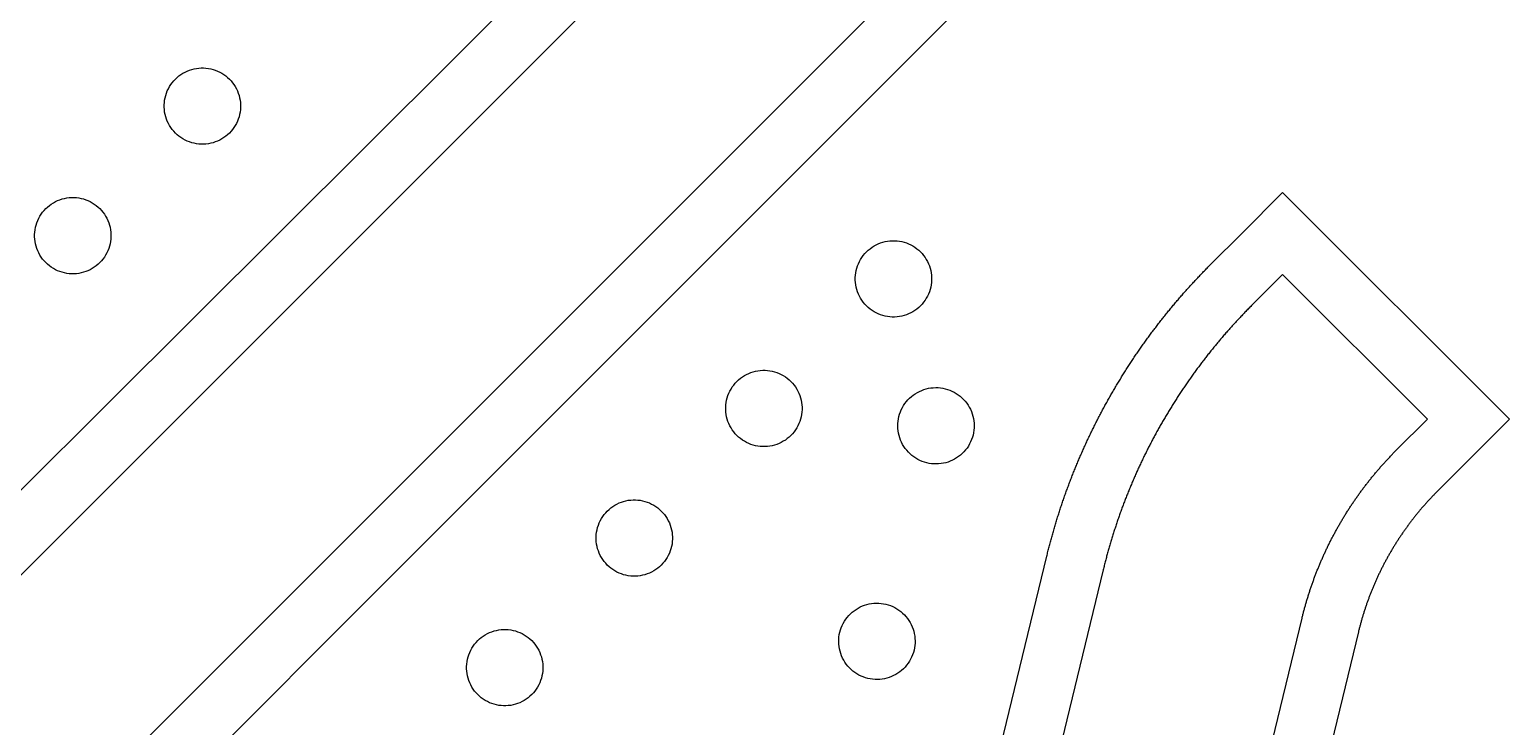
# Model space of a CAD drawing. Extents: x -16500 to 16500, y -16500 to 16500.
# Drawn here: x -5453 to -607, y -5503 to -3222 of the extents above; entities that cross this region are included whole.
import ezdxf

# ---------------------------------------------------------------- set-up
doc = ezdxf.new("R2010")
doc.units = 0
doc.header["$MEASUREMENT"] = 0
doc.layers.add('Top', color=1, linetype='Continuous')
doc.layers.add('Via', color=100, linetype='Continuous')

msp = doc.modelspace()

# ---------------------------------------------------------------- linework, layer by layer
at = {"layer": 'Top'}
for points in [[(-7761.533, -6999.65), (-2923.887, -2181.424), (-2181.424, -2923.887), (-7019.069, -7761.531), (-6660.703, -8626.703), (-7236.531, -10016.875), (-8626.703, -10592.703), (-10016.875, -10016.875), (-10592.703, -8626.703), (-10016.875, -7236.531), (-8626.703, -6660.703)], [(-7473.412, -6999.65), (-6999.65, -7473.412), (-6488.412, -6962.174), (-6488.412, -6962.174), (-2450.125, -2923.887), (-2923.887, -2450.125), (-6962.174, -6488.412), (-6962.174, -6488.412)]]:
    msp.add_lwpolyline(points, close=True, dxfattribs=at)
for points in [[(-2994.589, -8546.568), (-2122.102, -4946.462), (-2121.152, -4942.558), (-2120.194, -4938.656), (-2119.228, -4934.756), (-2118.255, -4930.857), (-2117.274, -4926.961), (-2116.285, -4923.067), (-2115.288, -4919.174), (-2114.284, -4915.284), (-2113.272, -4911.396), (-2112.252, -4907.509), (-2111.224, -4903.625), (-2110.189, -4899.743), (-2109.146, -4895.862), (-2108.096, -4891.984), (-2107.037, -4888.108), (-2105.971, -4884.234), (-2104.898, -4880.362), (-2103.816, -4876.493), (-2102.727, -4872.625), (-2101.631, -4868.76), (-2100.526, -4864.896), (-2099.414, -4861.035), (-2098.294, -4857.177), (-2097.167, -4853.32), (-2096.032, -4849.466), (-2094.889, -4845.614), (-2093.739, -4841.764), (-2092.581, -4837.916), (-2091.416, -4834.071), (-2090.243, -4830.228), (-2089.062, -4826.388), (-2087.873, -4822.55), (-2086.677, -4818.714), (-2085.474, -4814.88), (-2084.262, -4811.049), (-2083.044, -4807.221), (-2081.817, -4803.395), (-2080.583, -4799.571), (-2079.342, -4795.75), (-2078.092, -4791.931), (-2076.836, -4788.114), (-2075.571, -4784.301), (-2074.299, -4780.489), (-2073.02, -4776.68), (-2071.733, -4772.874), (-2070.438, -4769.07), (-2069.136, -4765.269), (-2067.827, -4761.471), (-2066.509, -4757.675), (-2065.185, -4753.882), (-2063.853, -4750.091), (-2062.513, -4746.303), (-2061.166, -4742.518), (-2059.811, -4738.735), (-2058.448, -4734.955), (-2057.079, -4731.178), (-2055.701, -4727.403), (-2054.317, -4723.631), (-2052.924, -4719.862), (-2051.525, -4716.096), (-2050.118, -4712.333), (-2048.703, -4708.572), (-2047.281, -4704.814), (-2045.851, -4701.059), (-2044.414, -4697.307), (-2042.97, -4693.558), (-2041.518, -4689.811), (-2040.059, -4686.067), (-2038.592, -4682.327), (-2037.118, -4678.589), (-2035.636, -4674.854), (-2034.147, -4671.122), (-2032.651, -4667.393), (-2031.147, -4663.668), (-2029.636, -4659.945), (-2028.117, -4656.225), (-2026.591, -4652.508), (-2025.058, -4648.794), (-2023.517, -4645.083), (-2021.969, -4641.375), (-2020.414, -4637.671), (-2018.851, -4633.969), (-2017.281, -4630.27), (-2015.704, -4626.575), (-2014.119, -4622.883), (-2012.527, -4619.194), (-2010.928, -4615.508), (-2009.321, -4611.825), (-2007.707, -4608.146), (-2006.086, -4604.469), (-2004.457, -4600.796), (-2002.821, -4597.126), (-2001.178, -4593.46), (-1999.528, -4589.796), (-1997.87, -4586.136), (-1996.205, -4582.48), (-1994.533, -4578.826), (-1992.854, -4575.176), (-1991.167, -4571.529), (-1989.473, -4567.886), (-1987.772, -4564.246), (-1986.063, -4560.609), (-1984.348, -4556.976), (-1982.625, -4553.346), (-1980.895, -4549.719), (-1979.158, -4546.096), (-1977.414, -4542.477), (-1975.662, -4538.861), (-1973.903, -4535.248), (-1972.138, -4531.639), (-1970.365, -4528.033), (-1968.584, -4524.431), (-1966.797, -4520.833), (-1965.003, -4517.238), (-1963.201, -4513.646), (-1961.392, -4510.059), (-1959.577, -4506.474), (-1957.754, -4502.894), (-1955.924, -4499.317), (-1954.086, -4495.743), (-1952.242, -4492.174), (-1950.391, -4488.608), (-1948.533, -4485.045), (-1946.667, -4481.487), (-1944.795, -4477.932), (-1942.915, -4474.38), (-1941.029, -4470.833), (-1939.135, -4467.289), (-1937.234, -4463.749), (-1935.327, -4460.213), (-1933.412, -4456.68), (-1931.49, -4453.152), (-1929.562, -4449.627), (-1927.626, -4446.106), (-1925.683, -4442.589), (-1923.734, -4439.076), (-1921.777, -4435.566), (-1919.814, -4432.061), (-1917.843, -4428.559), (-1915.866, -4425.062), (-1913.881, -4421.568), (-1911.89, -4418.078), (-1909.892, -4414.592), (-1907.887, -4411.11), (-1905.875, -4407.632), (-1903.856, -4404.159), (-1901.83, -4400.689), (-1899.797, -4397.223), (-1897.758, -4393.761), (-1895.711, -4390.303), (-1893.658, -4386.85), (-1891.598, -4383.4), (-1889.531, -4379.955), (-1887.457, -4376.513), (-1885.376, -4373.076), (-1883.289, -4369.643), (-1881.195, -4366.214), (-1879.094, -4362.789), (-1876.986, -4359.368), (-1874.871, -4355.952), (-1872.75, -4352.54), (-1870.621, -4349.132), (-1868.486, -4345.728), (-1866.345, -4342.328), (-1864.196, -4338.933), (-1862.041, -4335.542), (-1859.879, -4332.155), (-1857.711, -4328.773), (-1855.535, -4325.394), (-1853.353, -4322.021), (-1851.165, -4318.651), (-1848.969, -4315.286), (-1846.767, -4311.925), (-1844.559, -4308.569), (-1842.343, -4305.217), (-1840.121, -4301.869), (-1837.892, -4298.526), (-1835.657, -4295.187), (-1833.415, -4291.853), (-1831.167, -4288.523), (-1828.912, -4285.197), (-1826.65, -4281.877), (-1824.382, -4278.56), (-1822.107, -4275.248), (-1819.825, -4271.941), (-1817.537, -4268.638), (-1815.243, -4265.34), (-1812.942, -4262.046), (-1810.634, -4258.757), (-1808.32, -4255.472), (-1805.999, -4252.192), (-1803.672, -4248.917), (-1801.338, -4245.646), (-1798.998, -4242.38), (-1796.652, -4239.118), (-1794.299, -4235.861), (-1791.939, -4232.609), (-1789.573, -4229.362), (-1787.201, -4226.119), (-1784.822, -4222.881), (-1782.437, -4219.648), (-1780.045, -4216.419), (-1777.647, -4213.195), (-1775.242, -4209.976), (-1772.831, -4206.762), (-1770.414, -4203.552), (-1767.991, -4200.348), (-1765.561, -4197.148), (-1763.124, -4193.953), (-1760.682, -4190.762), (-1758.233, -4187.577), (-1755.777, -4184.397), (-1753.316, -4181.221), (-1750.848, -4178.05), (-1748.374, -4174.884), (-1745.893, -4171.724), (-1743.407, -4168.568), (-1740.914, -4165.416), (-1738.415, -4162.27), (-1735.909, -4159.129), (-1733.397, -4155.993), (-1730.879, -4152.862), (-1728.355, -4149.736), (-1725.825, -4146.615), (-1723.289, -4143.499), (-1720.746, -4140.387), (-1718.197, -4137.281), (-1715.642, -4134.18), (-1713.081, -4131.085), (-1710.514, -4127.994), (-1707.94, -4124.908), (-1705.361, -4121.828), (-1702.775, -4118.752), (-1700.183, -4115.682), (-1697.586, -4112.617), (-1694.982, -4109.557), (-1692.372, -4106.502), (-1689.756, -4103.452), (-1687.134, -4100.408), (-1684.506, -4097.368), (-1681.872, -4094.334), (-1679.231, -4091.305), (-1676.585, -4088.282), (-1673.933, -4085.264), (-1671.275, -4082.251), (-1668.611, -4079.243), (-1665.941, -4076.24), (-1663.265, -4073.243), (-1660.583, -4070.251), (-1657.895, -4067.265), (-1655.201, -4064.284), (-1652.502, -4061.308), (-1649.796, -4058.337), (-1647.084, -4055.372), (-1644.367, -4052.413), (-1641.644, -4049.458), (-1638.915, -4046.509), (-1636.18, -4043.566), (-1633.439, -4040.628), (-1630.692, -4037.695), (-1627.94, -4034.768), (-1625.182, -4031.847), (-1622.418, -4028.93), (-1619.648, -4026.02), (-1616.872, -4023.114), (-1614.091, -4020.215), (-1611.304, -4017.321), (-1608.511, -4014.432), (-1605.713, -4011.549), (-1602.908, -4008.671), (-1600.099, -4005.799), (-1597.283, -4002.933), (-1594.462, -4000.072), (-1591.635, -3997.217), (-1588.802, -3994.367), (-1585.964, -3991.524), (-1483.872, -3889.432), (-1483.872, -3889.432), (-1349.875, -3755.436), (-607.413, -4497.898), (-741.763, -4632.248), (-741.764, -4632.248), (-843.502, -4733.986), (-845.475, -4735.965), (-847.444, -4737.95), (-849.406, -4739.941), (-851.363, -4741.938), (-853.314, -4743.94), (-855.259, -4745.947), (-857.199, -4747.961), (-859.133, -4749.979), (-861.06, -4752.004), (-862.983, -4754.033), (-864.899, -4756.069), (-866.809, -4758.11), (-868.714, -4760.156), (-870.613, -4762.208), (-872.506, -4764.265), (-874.393, -4766.327), (-876.274, -4768.395), (-878.149, -4770.469), (-880.018, -4772.547), (-881.881, -4774.632), (-883.738, -4776.721), (-885.589, -4778.816), (-887.435, -4780.916), (-889.274, -4783.021), (-891.107, -4785.132), (-892.934, -4787.248), (-894.755, -4789.369), (-896.57, -4791.495), (-898.378, -4793.626), (-900.181, -4795.763), (-901.978, -4797.905), (-903.768, -4800.052), (-905.552, -4802.204), (-907.33, -4804.361), (-909.102, -4806.523), (-910.868, -4808.691), (-912.627, -4810.863), (-914.38, -4813.04), (-916.127, -4815.223), (-917.868, -4817.41), (-919.602, -4819.603), (-921.33, -4821.8), (-923.052, -4824.002), (-924.768, -4826.21), (-926.477, -4828.422), (-928.18, -4830.639), (-929.876, -4832.861), (-931.566, -4835.088), (-933.25, -4837.319), (-934.927, -4839.556), (-936.598, -4841.797), (-938.262, -4844.043), (-939.92, -4846.294), (-941.572, -4848.549), (-943.217, -4850.81), (-944.855, -4853.075), (-946.487, -4855.344), (-948.113, -4857.619), (-949.732, -4859.898), (-951.344, -4862.181), (-952.95, -4864.469), (-954.549, -4866.762), (-956.142, -4869.06), (-957.728, -4871.362), (-959.308, -4873.668), (-960.88, -4875.979), (-962.447, -4878.295), (-964.006, -4880.615), (-965.559, -4882.939), (-967.106, -4885.268), (-968.645, -4887.601), (-970.178, -4889.939), (-971.704, -4892.281), (-973.224, -4894.628), (-974.737, -4896.978), (-976.243, -4899.334), (-977.742, -4901.693), (-979.234, -4904.057), (-980.72, -4906.425), (-982.199, -4908.797), (-983.671, -4911.174), (-985.136, -4913.554), (-986.595, -4915.939), (-988.046, -4918.328), (-989.491, -4920.722), (-990.929, -4923.119), (-992.36, -4925.52), (-993.784, -4927.926), (-995.201, -4930.336), (-996.612, -4932.749), (-998.015, -4935.167), (-999.411, -4937.589), (-1000.801, -4940.015), (-1002.183, -4942.444), (-1003.559, -4944.878), (-1004.928, -4947.315), (-1006.289, -4949.757), (-1007.644, -4952.202), (-1008.991, -4954.652), (-1010.332, -4957.105), (-1011.665, -4959.562), (-1012.992, -4962.023), (-1014.311, -4964.487), (-1015.623, -4966.955), (-1016.929, -4969.428), (-1018.227, -4971.903), (-1019.518, -4974.383), (-1020.802, -4976.866), (-1022.078, -4979.353), (-1023.348, -4981.844), (-1024.61, -4984.338), (-1025.866, -4986.836), (-1027.114, -4989.337), (-1028.355, -4991.842), (-1029.589, -4994.35), (-1030.815, -4996.862), (-1032.035, -4999.378), (-1033.247, -5001.897), (-1034.452, -5004.419), (-1035.65, -5006.945), (-1036.84, -5009.475), (-1038.023, -5012.008), (-1039.199, -5014.544), (-1040.368, -5017.083), (-1041.529, -5019.626), (-1042.683, -5022.172), (-1043.83, -5024.722), (-1044.97, -5027.274), (-1046.102, -5029.83), (-1047.227, -5032.39), (-1048.344, -5034.952), (-1049.454, -5037.518), (-1050.557, -5040.086), (-1051.652, -5042.658), (-1052.74, -5045.233), (-1053.821, -5047.812), (-1054.894, -5050.393), (-1055.96, -5052.977), (-1057.018, -5055.565), (-1058.069, -5058.155), (-1059.113, -5060.749), (-1060.149, -5063.345), (-1061.178, -5065.944), (-1062.199, -5068.547), (-1063.213, -5071.152), (-1064.219, -5073.76), (-1065.218, -5076.371), (-1066.209, -5078.985), (-1067.193, -5081.601), (-1068.169, -5084.221), (-1069.138, -5086.843), (-1070.099, -5089.468), (-1071.053, -5092.096), (-1071.999, -5094.727), (-1072.938, -5097.36), (-1073.869, -5099.996), (-1074.792, -5102.634), (-1075.708, -5105.275), (-1076.616, -5107.919), (-1077.517, -5110.566), (-1078.41, -5113.215), (-1079.296, -5115.866), (-1080.174, -5118.52), (-1081.044, -5121.177), (-1081.907, -5123.836), (-1082.762, -5126.497), (-1083.61, -5129.161), (-1084.45, -5131.828), (-1085.282, -5134.496), (-1086.106, -5137.167), (-1086.923, -5139.841), (-1087.733, -5142.517), (-1088.534, -5145.195), (-1089.328, -5147.875), (-1090.114, -5150.558), (-1090.893, -5153.243), (-1091.663, -5155.93), (-1092.426, -5158.619), (-1093.182, -5161.311), (-1093.929, -5164.005), (-1094.669, -5166.7), (-1095.402, -5169.398), (-1096.126, -5172.098), (-1096.843, -5174.8), (-1097.552, -5177.504), (-1098.253, -5180.211), (-1098.946, -5182.919), (-1099.632, -5185.629), (-1100.31, -5188.341), (-1100.98, -5191.055), (-1101.642, -5193.771), (-1974.13, -8793.877)], [(-2158.784, -8749.126), (-1286.297, -5149.02), (-1285.574, -5146.054), (-1284.843, -5143.09), (-1284.105, -5140.128), (-1283.359, -5137.168), (-1282.605, -5134.21), (-1281.843, -5131.254), (-1281.074, -5128.3), (-1280.297, -5125.348), (-1279.512, -5122.398), (-1278.719, -5119.45), (-1277.919, -5116.504), (-1277.111, -5113.561), (-1276.295, -5110.619), (-1275.472, -5107.68), (-1274.641, -5104.742), (-1273.802, -5101.807), (-1272.955, -5098.874), (-1272.101, -5095.944), (-1271.239, -5093.015), (-1270.369, -5090.089), (-1269.492, -5087.165), (-1268.607, -5084.244), (-1267.715, -5081.325), (-1266.815, -5078.408), (-1265.907, -5075.493), (-1264.991, -5072.581), (-1264.068, -5069.672), (-1263.138, -5066.764), (-1262.199, -5063.86), (-1261.253, -5060.957), (-1260.3, -5058.057), (-1259.339, -5055.16), (-1258.37, -5052.265), (-1257.394, -5049.373), (-1256.41, -5046.483), (-1255.418, -5043.596), (-1254.419, -5040.712), (-1253.413, -5037.83), (-1252.399, -5034.951), (-1251.377, -5032.074), (-1250.348, -5029.2), (-1249.311, -5026.329), (-1248.267, -5023.461), (-1247.215, -5020.595), (-1246.156, -5017.732), (-1245.089, -5014.872), (-1244.015, -5012.015), (-1242.933, -5009.16), (-1241.844, -5006.308), (-1240.747, -5003.46), (-1239.643, -5000.614), (-1238.532, -4997.771), (-1237.413, -4994.931), (-1236.286, -4992.094), (-1235.152, -4989.259), (-1234.011, -4986.428), (-1232.862, -4983.6), (-1231.706, -4980.775), (-1230.543, -4977.953), (-1229.372, -4975.133), (-1228.194, -4972.317), (-1227.008, -4969.505), (-1225.815, -4966.695), (-1224.614, -4963.888), (-1223.407, -4961.085), (-1222.192, -4958.284), (-1220.969, -4955.487), (-1219.739, -4952.693), (-1218.502, -4949.903), (-1217.258, -4947.115), (-1216.006, -4944.331), (-1214.747, -4941.55), (-1213.481, -4938.772), (-1212.208, -4935.998), (-1210.927, -4933.227), (-1209.639, -4930.46), (-1208.344, -4927.696), (-1207.041, -4924.935), (-1205.731, -4922.178), (-1204.414, -4919.424), (-1203.09, -4916.673), (-1201.759, -4913.926), (-1200.42, -4911.183), (-1199.074, -4908.443), (-1197.721, -4905.707), (-1196.361, -4902.974), (-1194.994, -4900.244), (-1193.62, -4897.519), (-1192.238, -4894.797), (-1190.849, -4892.078), (-1189.454, -4889.363), (-1188.051, -4886.652), (-1186.641, -4883.945), (-1185.224, -4881.241), (-1183.799, -4878.541), (-1182.368, -4875.845), (-1180.93, -4873.152), (-1179.485, -4870.464), (-1178.032, -4867.779), (-1176.573, -4865.098), (-1175.106, -4862.42), (-1173.633, -4859.747), (-1172.152, -4857.077), (-1170.665, -4854.412), (-1169.171, -4851.75), (-1167.669, -4849.092), (-1166.161, -4846.438), (-1164.646, -4843.788), (-1163.123, -4841.142), (-1161.594, -4838.5), (-1160.058, -4835.862), (-1158.515, -4833.228), (-1156.965, -4830.599), (-1155.408, -4827.973), (-1153.845, -4825.351), (-1152.274, -4822.733), (-1150.697, -4820.12), (-1149.113, -4817.511), (-1147.522, -4814.905), (-1145.924, -4812.305), (-1144.319, -4809.708), (-1142.708, -4807.115), (-1141.089, -4804.527), (-1139.464, -4801.943), (-1137.833, -4799.363), (-1136.194, -4796.787), (-1134.549, -4794.216), (-1132.897, -4791.649), (-1131.238, -4789.087), (-1129.573, -4786.528), (-1127.9, -4783.974), (-1126.222, -4781.425), (-1124.536, -4778.88), (-1122.844, -4776.339), (-1121.145, -4773.803), (-1119.44, -4771.271), (-1117.728, -4768.744), (-1116.009, -4766.221), (-1114.284, -4763.703), (-1112.552, -4761.189), (-1110.813, -4758.68), (-1109.068, -4756.176), (-1107.316, -4753.675), (-1105.558, -4751.18), (-1103.794, -4748.689), (-1102.022, -4746.203), (-1100.245, -4743.721), (-1098.461, -4741.245), (-1096.67, -4738.772), (-1094.873, -4736.305), (-1093.069, -4733.842), (-1091.259, -4731.384), (-1089.442, -4728.931), (-1087.62, -4726.482), (-1085.79, -4724.039), (-1083.954, -4721.6), (-1082.112, -4719.166), (-1080.264, -4716.736), (-1078.409, -4714.312), (-1076.548, -4711.892), (-1074.68, -4709.478), (-1072.806, -4707.068), (-1070.926, -4704.663), (-1069.04, -4702.263), (-1067.147, -4699.868), (-1065.248, -4697.478), (-1063.343, -4695.093), (-1061.431, -4692.713), (-1059.514, -4690.338), (-1057.59, -4687.968), (-1055.659, -4685.603), (-1053.723, -4683.243), (-1051.781, -4680.889), (-1049.832, -4678.539), (-1047.877, -4676.194), (-1045.916, -4673.855), (-1043.949, -4671.521), (-1041.976, -4669.192), (-1039.997, -4666.868), (-1038.011, -4664.549), (-1036.02, -4662.235), (-1034.022, -4659.927), (-1032.019, -4657.624), (-1030.009, -4655.326), (-1027.993, -4653.034), (-1025.972, -4650.746), (-1023.944, -4648.465), (-1021.911, -4646.188), (-1019.871, -4643.917), (-1017.826, -4641.651), (-1015.774, -4639.39), (-1013.717, -4637.135), (-1011.654, -4634.885), (-1009.585, -4632.641), (-1007.51, -4630.402), (-1005.429, -4628.168), (-1003.342, -4625.94), (-1001.25, -4623.718), (-999.152, -4621.501), (-997.048, -4619.289), (-994.938, -4617.083), (-992.822, -4614.883), (-990.701, -4612.688), (-988.573, -4610.498), (-986.44, -4608.314), (-984.302, -4606.136), (-982.157, -4603.964), (-980.007, -4601.797), (-977.852, -4599.635), (-876.114, -4497.898), (-1349.876, -4024.136), (-1451.613, -4125.874), (-1454.323, -4128.589), (-1457.026, -4131.309), (-1459.724, -4134.036), (-1462.416, -4136.768), (-1465.103, -4139.505), (-1467.784, -4142.248), (-1470.459, -4144.997), (-1473.128, -4147.751), (-1475.791, -4150.511), (-1478.449, -4153.276), (-1481.101, -4156.047), (-1483.747, -4158.824), (-1486.388, -4161.606), (-1489.022, -4164.394), (-1491.651, -4167.187), (-1494.274, -4169.985), (-1496.891, -4172.789), (-1499.502, -4175.599), (-1502.107, -4178.414), (-1504.706, -4181.234), (-1507.3, -4184.06), (-1509.887, -4186.891), (-1512.469, -4189.728), (-1515.045, -4192.57), (-1517.614, -4195.417), (-1520.178, -4198.27), (-1522.736, -4201.128), (-1525.288, -4203.991), (-1527.834, -4206.86), (-1530.373, -4209.734), (-1532.907, -4212.614), (-1535.435, -4215.498), (-1537.957, -4218.388), (-1540.473, -4221.283), (-1542.982, -4224.184), (-1545.486, -4227.09), (-1547.983, -4230.001), (-1550.475, -4232.917), (-1552.96, -4235.838), (-1555.439, -4238.765), (-1557.912, -4241.696), (-1560.379, -4244.633), (-1562.84, -4247.575), (-1565.295, -4250.522), (-1567.743, -4253.475), (-1570.186, -4256.432), (-1572.622, -4259.395), (-1575.052, -4262.362), (-1577.475, -4265.335), (-1579.893, -4268.313), (-1582.304, -4271.295), (-1584.709, -4274.283), (-1587.108, -4277.276), (-1589.501, -4280.274), (-1591.887, -4283.277), (-1594.267, -4286.284), (-1596.64, -4289.297), (-1599.008, -4292.315), (-1601.369, -4295.338), (-1603.724, -4298.365), (-1606.072, -4301.398), (-1608.414, -4304.435), (-1610.75, -4307.477), (-1613.079, -4310.525), (-1615.402, -4313.577), (-1617.719, -4316.634), (-1620.029, -4319.695), (-1622.333, -4322.762), (-1624.63, -4325.833), (-1626.921, -4328.909), (-1629.206, -4331.99), (-1631.484, -4335.076), (-1633.755, -4338.166), (-1636.02, -4341.262), (-1638.279, -4344.362), (-1640.531, -4347.466), (-1642.777, -4350.576), (-1645.016, -4353.69), (-1647.249, -4356.808), (-1649.475, -4359.932), (-1651.695, -4363.06), (-1653.908, -4366.192), (-1656.114, -4369.33), (-1658.314, -4372.471), (-1660.508, -4375.618), (-1662.694, -4378.769), (-1664.875, -4381.925), (-1667.048, -4385.085), (-1669.215, -4388.249), (-1671.376, -4391.419), (-1673.529, -4394.592), (-1675.676, -4397.77), (-1677.817, -4400.953), (-1679.951, -4404.14), (-1682.078, -4407.332), (-1684.198, -4410.528), (-1686.312, -4413.728), (-1688.419, -4416.933), (-1690.52, -4420.143), (-1692.613, -4423.356), (-1694.7, -4426.574), (-1696.781, -4429.797), (-1698.854, -4433.023), (-1700.921, -4436.255), (-1702.981, -4439.49), (-1705.034, -4442.73), (-1707.08, -4445.974), (-1709.12, -4449.222), (-1711.153, -4452.474), (-1713.179, -4455.731), (-1715.198, -4458.992), (-1717.211, -4462.257), (-1719.216, -4465.526), (-1721.215, -4468.8), (-1723.207, -4472.078), (-1725.192, -4475.36), (-1727.17, -4478.646), (-1729.141, -4481.936), (-1731.106, -4485.23), (-1733.063, -4488.528), (-1735.014, -4491.831), (-1736.958, -4495.137), (-1738.895, -4498.448), (-1740.825, -4501.763), (-1742.747, -4505.081), (-1744.664, -4508.404), (-1746.573, -4511.73), (-1748.475, -4515.061), (-1750.37, -4518.396), (-1752.258, -4521.734), (-1754.139, -4525.077), (-1756.013, -4528.423), (-1757.881, -4531.774), (-1759.741, -4535.128), (-1761.594, -4538.486), (-1763.44, -4541.848), (-1765.279, -4545.214), (-1767.111, -4548.583), (-1768.936, -4551.957), (-1770.754, -4555.334), (-1772.565, -4558.715), (-1774.369, -4562.1), (-1776.166, -4565.489), (-1777.956, -4568.881), (-1779.738, -4572.277), (-1781.514, -4575.677), (-1783.282, -4579.08), (-1785.043, -4582.488), (-1786.798, -4585.899), (-1788.545, -4589.313), (-1790.284, -4592.731), (-1792.017, -4596.153), (-1793.743, -4599.579), (-1795.461, -4603.008), (-1797.172, -4606.44), (-1798.876, -4609.876), (-1800.573, -4613.316), (-1802.263, -4616.759), (-1803.945, -4620.206), (-1805.621, -4623.656), (-1807.289, -4627.11), (-1808.95, -4630.568), (-1810.603, -4634.028), (-1812.25, -4637.493), (-1813.889, -4640.96), (-1815.52, -4644.431), (-1817.145, -4647.906), (-1818.762, -4651.384), (-1820.372, -4654.865), (-1821.975, -4658.349), (-1823.571, -4661.837), (-1825.159, -4665.328), (-1826.74, -4668.823), (-1828.313, -4672.321), (-1829.88, -4675.822), (-1831.439, -4679.326), (-1832.99, -4682.834), (-1834.535, -4686.345), (-1836.072, -4689.859), (-1837.601, -4693.376), (-1839.123, -4696.897), (-1840.638, -4700.421), (-1842.146, -4703.947), (-1843.646, -4707.477), (-1845.139, -4711.01), (-1846.624, -4714.547), (-1848.102, -4718.086), (-1849.573, -4721.628), (-1851.036, -4725.174), (-1852.492, -4728.722), (-1853.94, -4732.274), (-1855.381, -4735.828), (-1856.814, -4739.386), (-1858.24, -4742.947), (-1859.659, -4746.51), (-1861.07, -4750.077), (-1862.474, -4753.646), (-1863.87, -4757.218), (-1865.259, -4760.794), (-1866.64, -4764.372), (-1868.014, -4767.953), (-1869.38, -4771.537), (-1870.739, -4775.124), (-1872.09, -4778.713), (-1873.434, -4782.306), (-1874.77, -4785.901), (-1876.099, -4789.499), (-1877.42, -4793.099), (-1878.734, -4796.703), (-1880.04, -4800.309), (-1881.339, -4803.918), (-1882.63, -4807.53), (-1883.913, -4811.144), (-1885.189, -4814.761), (-1886.458, -4818.381), (-1887.719, -4822.003), (-1888.972, -4825.628), (-1890.218, -4829.256), (-1891.456, -4832.886), (-1892.686, -4836.519), (-1893.909, -4840.154), (-1895.125, -4843.792), (-1896.332, -4847.433), (-1897.532, -4851.075), (-1898.725, -4854.721), (-1899.91, -4858.369), (-1901.087, -4862.019), (-1902.257, -4865.672), (-1903.419, -4869.327), (-1904.573, -4872.985), (-1905.72, -4876.645), (-1906.859, -4880.307), (-1907.99, -4883.972), (-1909.114, -4887.64), (-1910.23, -4891.309), (-1911.338, -4894.981), (-1912.439, -4898.655), (-1913.532, -4902.332), (-1914.617, -4906.01), (-1915.695, -4909.691), (-1916.765, -4913.375), (-1917.827, -4917.06), (-1918.881, -4920.748), (-1919.928, -4924.438), (-1920.967, -4928.13), (-1921.999, -4931.824), (-1923.022, -4935.52), (-1924.038, -4939.219), (-1925.047, -4942.92), (-1926.047, -4946.622), (-1927.04, -4950.327), (-1928.025, -4954.034), (-1929.002, -4957.743), (-1929.971, -4961.454), (-1930.933, -4965.167), (-1931.887, -4968.882), (-1932.833, -4972.599), (-1933.772, -4976.318), (-1934.702, -4980.039), (-1935.625, -4983.762), (-1936.54, -4987.486), (-1937.447, -4991.213), (-2809.935, -8591.319)]]:
    msp.add_lwpolyline(points, dxfattribs=at)
at = {"layer": 'Via'}
for points in [[(-4890.742, -3597.541), (-4898.579, -3597.047), (-4906.37, -3596.063), (-4914.084, -3594.592), (-4921.69, -3592.639), (-4929.158, -3590.212), (-4936.459, -3587.322), (-4943.565, -3583.978), (-4950.446, -3580.195), (-4957.076, -3575.987), (-4963.429, -3571.372), (-4969.48, -3566.366), (-4975.204, -3560.991), (-4980.58, -3555.266), (-4985.585, -3549.216), (-4990.201, -3542.863), (-4994.409, -3536.232), (-4998.192, -3529.351), (-5001.535, -3522.246), (-5004.426, -3514.944), (-5006.852, -3507.476), (-5008.805, -3499.87), (-5010.277, -3492.157), (-5011.261, -3484.366), (-5011.754, -3476.529), (-5011.754, -3468.676), (-5011.261, -3460.839), (-5010.277, -3453.048), (-5008.805, -3445.334), (-5006.852, -3437.728), (-5004.426, -3430.26), (-5001.535, -3422.959), (-4998.192, -3415.853), (-4994.409, -3408.972), (-4990.201, -3402.342), (-4985.585, -3395.989), (-4980.58, -3389.938), (-4975.204, -3384.214), (-4969.48, -3378.838), (-4963.429, -3373.833), (-4957.076, -3369.217), (-4950.446, -3365.009), (-4943.565, -3361.226), (-4936.459, -3357.883), (-4929.158, -3354.992), (-4921.69, -3352.566), (-4914.084, -3350.613), (-4906.37, -3349.141), (-4898.579, -3348.157), (-4890.742, -3347.664), (-4882.889, -3347.664), (-4875.052, -3348.157), (-4867.261, -3349.141), (-4859.548, -3350.613), (-4851.942, -3352.566), (-4844.474, -3354.992), (-4837.172, -3357.883), (-4830.067, -3361.226), (-4823.186, -3365.009), (-4816.555, -3369.217), (-4810.202, -3373.833), (-4804.152, -3378.838), (-4798.427, -3384.214), (-4793.052, -3389.938), (-4788.046, -3395.989), (-4783.431, -3402.342), (-4779.223, -3408.972), (-4775.44, -3415.853), (-4772.096, -3422.959), (-4769.206, -3430.26), (-4766.779, -3437.728), (-4764.826, -3445.334), (-4763.355, -3453.048), (-4762.371, -3460.839), (-4761.877, -3468.676), (-4761.877, -3476.529), (-4762.371, -3484.366), (-4763.355, -3492.157), (-4764.826, -3499.87), (-4766.779, -3507.476), (-4769.206, -3514.944), (-4772.096, -3522.246), (-4775.44, -3529.351), (-4779.223, -3536.232), (-4783.431, -3542.863), (-4788.046, -3549.216), (-4793.052, -3555.266), (-4798.427, -3560.991), (-4804.152, -3566.366), (-4810.202, -3571.372), (-4816.555, -3575.987), (-4823.186, -3580.195), (-4830.067, -3583.978), (-4837.172, -3587.322), (-4844.474, -3590.212), (-4851.942, -3592.639), (-4859.548, -3594.592), (-4867.261, -3596.063), (-4875.052, -3597.047), (-4882.889, -3597.541)], [(-5315.006, -4021.805), (-5322.843, -4021.311), (-5330.634, -4020.327), (-5338.348, -4018.856), (-5345.954, -4016.903), (-5353.422, -4014.476), (-5360.723, -4011.586), (-5367.829, -4008.242), (-5374.71, -4004.459), (-5381.34, -4000.251), (-5387.693, -3995.636), (-5393.744, -3990.63), (-5399.468, -3985.255), (-5404.844, -3979.53), (-5409.849, -3973.48), (-5414.465, -3967.127), (-5418.673, -3960.496), (-5422.456, -3953.615), (-5425.799, -3946.51), (-5428.69, -3939.208), (-5431.116, -3931.74), (-5433.069, -3924.134), (-5434.541, -3916.421), (-5435.525, -3908.63), (-5436.018, -3900.793), (-5436.018, -3892.94), (-5435.525, -3885.103), (-5434.541, -3877.312), (-5433.069, -3869.598), (-5431.116, -3861.992), (-5428.69, -3854.524), (-5425.799, -3847.223), (-5422.456, -3840.117), (-5418.673, -3833.236), (-5414.465, -3826.606), (-5409.849, -3820.253), (-5404.844, -3814.202), (-5399.468, -3808.478), (-5393.744, -3803.102), (-5387.693, -3798.097), (-5381.34, -3793.481), (-5374.71, -3789.273), (-5367.829, -3785.49), (-5360.723, -3782.147), (-5353.422, -3779.256), (-5345.954, -3776.83), (-5338.348, -3774.877), (-5330.634, -3773.405), (-5322.843, -3772.421), (-5315.006, -3771.928), (-5307.153, -3771.928), (-5299.316, -3772.421), (-5291.525, -3773.405), (-5283.812, -3774.877), (-5276.206, -3776.83), (-5268.738, -3779.256), (-5261.436, -3782.147), (-5254.331, -3785.49), (-5247.45, -3789.273), (-5240.819, -3793.481), (-5234.466, -3798.097), (-5228.416, -3803.102), (-5222.691, -3808.478), (-5217.316, -3814.202), (-5212.31, -3820.253), (-5207.695, -3826.606), (-5203.487, -3833.236), (-5199.704, -3840.117), (-5196.36, -3847.223), (-5193.47, -3854.524), (-5191.043, -3861.992), (-5189.09, -3869.598), (-5187.619, -3877.312), (-5186.635, -3885.103), (-5186.141, -3892.94), (-5186.141, -3900.793), (-5186.635, -3908.63), (-5187.619, -3916.421), (-5189.09, -3924.134), (-5191.043, -3931.74), (-5193.47, -3939.208), (-5196.36, -3946.51), (-5199.704, -3953.615), (-5203.487, -3960.496), (-5207.695, -3967.127), (-5212.31, -3973.48), (-5217.316, -3979.53), (-5222.691, -3985.255), (-5228.416, -3990.63), (-5234.466, -3995.636), (-5240.819, -4000.251), (-5247.45, -4004.459), (-5254.331, -4008.242), (-5261.436, -4011.586), (-5268.738, -4014.476), (-5276.206, -4016.903), (-5283.812, -4018.856), (-5291.525, -4020.327), (-5299.316, -4021.311), (-5307.153, -4021.805)], [(-2628, -4163.225), (-2635.837, -4162.732), (-2643.628, -4161.748), (-2651.341, -4160.276), (-2658.947, -4158.323), (-2666.415, -4155.897), (-2673.717, -4153.006), (-2680.822, -4149.663), (-2687.703, -4145.88), (-2694.334, -4141.672), (-2700.687, -4137.056), (-2706.737, -4132.051), (-2712.462, -4126.675), (-2717.837, -4120.951), (-2722.843, -4114.9), (-2727.458, -4108.547), (-2731.666, -4101.917), (-2735.449, -4095.036), (-2738.793, -4087.93), (-2741.683, -4080.629), (-2744.11, -4073.161), (-2746.063, -4065.555), (-2747.534, -4057.841), (-2748.518, -4050.05), (-2749.012, -4042.213), (-2749.012, -4034.36), (-2748.518, -4026.523), (-2747.534, -4018.732), (-2746.063, -4011.019), (-2744.11, -4003.413), (-2741.683, -3995.945), (-2738.793, -3988.643), (-2735.449, -3981.538), (-2731.666, -3974.657), (-2727.458, -3968.026), (-2722.843, -3961.673), (-2717.837, -3955.623), (-2712.462, -3949.898), (-2706.737, -3944.523), (-2700.687, -3939.517), (-2694.334, -3934.902), (-2687.703, -3930.694), (-2680.822, -3926.911), (-2673.717, -3923.567), (-2666.415, -3920.677), (-2658.947, -3918.25), (-2651.341, -3916.297), (-2643.628, -3914.826), (-2635.837, -3913.842), (-2628, -3913.348), (-2620.147, -3913.348), (-2612.31, -3913.842), (-2604.519, -3914.826), (-2596.805, -3916.297), (-2589.199, -3918.25), (-2581.731, -3920.677), (-2574.43, -3923.567), (-2567.324, -3926.911), (-2560.443, -3930.694), (-2553.813, -3934.902), (-2547.46, -3939.517), (-2541.409, -3944.523), (-2535.685, -3949.898), (-2530.309, -3955.623), (-2525.304, -3961.673), (-2520.688, -3968.026), (-2516.48, -3974.657), (-2512.697, -3981.538), (-2509.354, -3988.643), (-2506.463, -3995.945), (-2504.037, -4003.413), (-2502.084, -4011.019), (-2500.612, -4018.732), (-2499.628, -4026.523), (-2499.135, -4034.36), (-2499.135, -4042.213), (-2499.628, -4050.05), (-2500.612, -4057.841), (-2502.084, -4065.555), (-2504.037, -4073.161), (-2506.463, -4080.629), (-2509.354, -4087.93), (-2512.697, -4095.036), (-2516.48, -4101.917), (-2520.688, -4108.547), (-2525.304, -4114.9), (-2530.309, -4120.951), (-2535.685, -4126.675), (-2541.409, -4132.051), (-2547.46, -4137.056), (-2553.813, -4141.672), (-2560.443, -4145.88), (-2567.324, -4149.663), (-2574.43, -4153.006), (-2581.731, -4155.897), (-2589.199, -4158.323), (-2596.805, -4160.276), (-2604.519, -4161.748), (-2612.31, -4162.732), (-2620.147, -4163.225)], [(-3052.265, -4587.49), (-3060.102, -4586.997), (-3067.893, -4586.013), (-3075.606, -4584.541), (-3083.212, -4582.588), (-3090.68, -4580.162), (-3097.982, -4577.271), (-3105.087, -4573.928), (-3111.968, -4570.145), (-3118.599, -4565.937), (-3124.952, -4561.321), (-3131.002, -4556.316), (-3136.727, -4550.94), (-3142.102, -4545.216), (-3147.108, -4539.165), (-3151.723, -4532.812), (-3155.931, -4526.182), (-3159.714, -4519.301), (-3163.058, -4512.195), (-3165.948, -4504.894), (-3168.375, -4497.426), (-3170.328, -4489.82), (-3171.799, -4482.106), (-3172.783, -4474.315), (-3173.277, -4466.478), (-3173.277, -4458.625), (-3172.783, -4450.788), (-3171.799, -4442.997), (-3170.328, -4435.284), (-3168.375, -4427.678), (-3165.948, -4420.21), (-3163.058, -4412.908), (-3159.714, -4405.803), (-3155.931, -4398.922), (-3151.723, -4392.291), (-3147.108, -4385.938), (-3142.102, -4379.888), (-3136.727, -4374.163), (-3131.002, -4368.788), (-3124.952, -4363.782), (-3118.599, -4359.167), (-3111.968, -4354.959), (-3105.087, -4351.176), (-3097.982, -4347.832), (-3090.68, -4344.942), (-3083.212, -4342.515), (-3075.606, -4340.562), (-3067.893, -4339.091), (-3060.102, -4338.107), (-3052.265, -4337.613), (-3044.412, -4337.613), (-3036.575, -4338.107), (-3028.784, -4339.091), (-3021.07, -4340.562), (-3013.464, -4342.515), (-3005.996, -4344.942), (-2998.695, -4347.832), (-2991.589, -4351.176), (-2984.708, -4354.959), (-2978.078, -4359.167), (-2971.725, -4363.782), (-2965.674, -4368.788), (-2959.95, -4374.163), (-2954.574, -4379.888), (-2949.569, -4385.938), (-2944.953, -4392.291), (-2940.745, -4398.922), (-2936.962, -4405.803), (-2933.619, -4412.908), (-2930.728, -4420.21), (-2928.302, -4427.678), (-2926.349, -4435.284), (-2924.877, -4442.997), (-2923.893, -4450.788), (-2923.4, -4458.625), (-2923.4, -4466.478), (-2923.893, -4474.315), (-2924.877, -4482.106), (-2926.349, -4489.82), (-2928.302, -4497.426), (-2930.728, -4504.894), (-2933.619, -4512.195), (-2936.962, -4519.301), (-2940.745, -4526.182), (-2944.953, -4532.812), (-2949.569, -4539.165), (-2954.574, -4545.216), (-2959.95, -4550.94), (-2965.674, -4556.316), (-2971.725, -4561.321), (-2978.078, -4565.937), (-2984.708, -4570.145), (-2991.589, -4573.928), (-2998.695, -4577.271), (-3005.996, -4580.162), (-3013.464, -4582.588), (-3021.07, -4584.541), (-3028.784, -4586.013), (-3036.575, -4586.997), (-3044.412, -4587.49)], [(-2483.991, -4644.299), (-2491.841, -4644.107), (-2499.664, -4643.423), (-2507.429, -4642.248), (-2515.104, -4640.589), (-2522.66, -4638.45), (-2530.067, -4635.842), (-2537.295, -4632.773), (-2544.316, -4629.257), (-2551.103, -4625.307), (-2557.629, -4620.938), (-2563.867, -4616.169), (-2569.793, -4611.017), (-2575.384, -4605.503), (-2580.618, -4599.649), (-2585.475, -4593.478), (-2589.933, -4587.014), (-2593.978, -4580.283), (-2597.591, -4573.311), (-2600.76, -4566.126), (-2603.472, -4558.756), (-2605.715, -4551.231), (-2607.481, -4543.579), (-2608.764, -4535.832), (-2609.557, -4528.02), (-2609.858, -4520.173), (-2609.666, -4512.322), (-2608.982, -4504.499), (-2607.808, -4496.735), (-2606.148, -4489.06), (-2604.01, -4481.504), (-2601.401, -4474.097), (-2598.333, -4466.869), (-2594.817, -4459.847), (-2590.866, -4453.06), (-2586.498, -4446.535), (-2581.728, -4440.297), (-2576.576, -4434.37), (-2571.062, -4428.779), (-2565.208, -4423.545), (-2559.037, -4418.689), (-2552.573, -4414.23), (-2545.842, -4410.186), (-2538.87, -4406.572), (-2531.685, -4403.403), (-2524.316, -4400.692), (-2516.79, -4398.449), (-2509.139, -4396.682), (-2501.391, -4395.4), (-2493.579, -4394.606), (-2485.732, -4394.305), (-2477.882, -4394.497), (-2470.059, -4395.182), (-2462.294, -4396.356), (-2454.619, -4398.016), (-2447.063, -4400.154), (-2439.656, -4402.762), (-2432.428, -4405.831), (-2425.407, -4409.347), (-2418.62, -4413.297), (-2412.094, -4417.666), (-2405.856, -4422.435), (-2399.93, -4427.587), (-2394.339, -4433.101), (-2389.105, -4438.955), (-2384.248, -4445.127), (-2379.789, -4451.59), (-2375.745, -4458.322), (-2372.131, -4465.293), (-2368.963, -4472.478), (-2366.251, -4479.848), (-2364.008, -4487.374), (-2362.242, -4495.025), (-2360.959, -4502.772), (-2360.166, -4510.585), (-2359.865, -4518.432), (-2360.057, -4526.282), (-2360.741, -4534.105), (-2361.915, -4541.869), (-2363.575, -4549.545), (-2365.713, -4557.1), (-2368.322, -4564.507), (-2371.39, -4571.736), (-2374.906, -4578.757), (-2378.857, -4585.544), (-2383.225, -4592.069), (-2387.995, -4598.308), (-2393.147, -4604.234), (-2398.661, -4609.825), (-2404.515, -4615.059), (-2410.686, -4619.915), (-2417.15, -4624.374), (-2423.881, -4628.418), (-2430.853, -4632.032), (-2438.038, -4635.201), (-2445.407, -4637.912), (-2452.933, -4640.156), (-2460.584, -4641.922), (-2468.332, -4643.204), (-2476.144, -4643.998)], [(-3476.529, -5011.754), (-3484.366, -5011.261), (-3492.157, -5010.277), (-3499.87, -5008.805), (-3507.476, -5006.852), (-3514.944, -5004.426), (-3522.246, -5001.535), (-3529.351, -4998.192), (-3536.232, -4994.409), (-3542.863, -4990.201), (-3549.216, -4985.585), (-3555.266, -4980.58), (-3560.991, -4975.204), (-3566.366, -4969.48), (-3571.372, -4963.429), (-3575.987, -4957.076), (-3580.195, -4950.446), (-3583.978, -4943.565), (-3587.322, -4936.459), (-3590.212, -4929.158), (-3592.639, -4921.69), (-3594.592, -4914.084), (-3596.063, -4906.37), (-3597.047, -4898.579), (-3597.541, -4890.742), (-3597.541, -4882.889), (-3597.047, -4875.052), (-3596.063, -4867.261), (-3594.592, -4859.548), (-3592.639, -4851.942), (-3590.212, -4844.474), (-3587.322, -4837.172), (-3583.978, -4830.067), (-3580.195, -4823.186), (-3575.987, -4816.555), (-3571.372, -4810.202), (-3566.366, -4804.152), (-3560.991, -4798.427), (-3555.266, -4793.052), (-3549.216, -4788.046), (-3542.863, -4783.431), (-3536.232, -4779.223), (-3529.351, -4775.44), (-3522.246, -4772.096), (-3514.944, -4769.206), (-3507.476, -4766.779), (-3499.87, -4764.826), (-3492.157, -4763.355), (-3484.366, -4762.371), (-3476.529, -4761.877), (-3468.676, -4761.877), (-3460.839, -4762.371), (-3453.048, -4763.355), (-3445.334, -4764.826), (-3437.728, -4766.779), (-3430.26, -4769.206), (-3422.959, -4772.096), (-3415.853, -4775.44), (-3408.972, -4779.223), (-3402.342, -4783.431), (-3395.989, -4788.046), (-3389.938, -4793.052), (-3384.214, -4798.427), (-3378.838, -4804.152), (-3373.833, -4810.202), (-3369.217, -4816.555), (-3365.009, -4823.186), (-3361.226, -4830.067), (-3357.883, -4837.172), (-3354.992, -4844.474), (-3352.566, -4851.942), (-3350.613, -4859.548), (-3349.141, -4867.261), (-3348.157, -4875.052), (-3347.664, -4882.889), (-3347.664, -4890.742), (-3348.157, -4898.579), (-3349.141, -4906.37), (-3350.613, -4914.084), (-3352.566, -4921.69), (-3354.992, -4929.158), (-3357.883, -4936.459), (-3361.226, -4943.565), (-3365.009, -4950.446), (-3369.217, -4957.076), (-3373.833, -4963.429), (-3378.838, -4969.48), (-3384.214, -4975.204), (-3389.938, -4980.58), (-3395.989, -4985.585), (-3402.342, -4990.201), (-3408.972, -4994.409), (-3415.853, -4998.192), (-3422.959, -5001.535), (-3430.26, -5004.426), (-3437.728, -5006.852), (-3445.334, -5008.805), (-3453.048, -5010.277), (-3460.839, -5011.261), (-3468.676, -5011.754)], [(-2676.632, -5349.871), (-2684.484, -5349.731), (-2692.311, -5349.098), (-2700.083, -5347.975), (-2707.769, -5346.366), (-2715.339, -5344.278), (-2722.763, -5341.718), (-2730.011, -5338.697), (-2737.056, -5335.228), (-2743.869, -5331.322), (-2750.423, -5326.997), (-2756.692, -5322.269), (-2762.652, -5317.156), (-2768.28, -5311.679), (-2773.552, -5305.86), (-2778.449, -5299.721), (-2782.951, -5293.286), (-2787.039, -5286.582), (-2790.699, -5279.634), (-2793.915, -5272.47), (-2796.675, -5265.118), (-2798.968, -5257.608), (-2800.785, -5249.968), (-2802.118, -5242.23), (-2802.963, -5234.423), (-2803.316, -5226.578), (-2803.176, -5218.726), (-2802.543, -5210.899), (-2801.42, -5203.127), (-2799.811, -5195.441), (-2797.722, -5187.871), (-2795.163, -5180.447), (-2792.142, -5173.199), (-2788.672, -5166.154), (-2784.767, -5159.342), (-2780.442, -5152.788), (-2775.713, -5146.518), (-2770.601, -5140.558), (-2765.124, -5134.93), (-2759.304, -5129.658), (-2753.165, -5124.761), (-2746.731, -5120.26), (-2740.027, -5116.171), (-2733.079, -5112.511), (-2725.915, -5109.295), (-2718.563, -5106.535), (-2711.053, -5104.243), (-2703.413, -5102.426), (-2695.674, -5101.092), (-2687.867, -5100.247), (-2680.023, -5099.894), (-2672.171, -5100.034), (-2664.344, -5100.667), (-2656.572, -5101.79), (-2648.886, -5103.399), (-2641.316, -5105.488), (-2633.892, -5108.047), (-2626.644, -5111.068), (-2619.599, -5114.538), (-2612.787, -5118.443), (-2606.232, -5122.769), (-2599.963, -5127.497), (-2594.003, -5132.61), (-2588.375, -5138.087), (-2583.103, -5143.906), (-2578.206, -5150.045), (-2573.705, -5156.479), (-2569.616, -5163.184), (-2565.956, -5170.131), (-2562.74, -5177.295), (-2559.98, -5184.647), (-2557.687, -5192.158), (-2555.871, -5199.797), (-2554.537, -5207.536), (-2553.692, -5215.343), (-2553.339, -5223.188), (-2553.479, -5231.039), (-2554.112, -5238.866), (-2555.235, -5246.638), (-2556.844, -5254.324), (-2558.933, -5261.894), (-2561.492, -5269.318), (-2564.513, -5276.566), (-2567.983, -5283.611), (-2571.888, -5290.424), (-2576.213, -5296.978), (-2580.942, -5303.247), (-2586.054, -5309.208), (-2591.531, -5314.835), (-2597.351, -5320.108), (-2603.49, -5325.004), (-2609.924, -5329.506), (-2616.628, -5333.594), (-2623.576, -5337.254), (-2630.74, -5340.47), (-2638.092, -5343.23), (-2645.602, -5345.523), (-2653.242, -5347.34), (-2660.981, -5348.673), (-2668.788, -5349.518)], [(-3900.793, -5436.018), (-3908.63, -5435.525), (-3916.421, -5434.541), (-3924.134, -5433.069), (-3931.74, -5431.116), (-3939.208, -5428.69), (-3946.51, -5425.799), (-3953.615, -5422.456), (-3960.496, -5418.673), (-3967.127, -5414.465), (-3973.48, -5409.849), (-3979.53, -5404.844), (-3985.255, -5399.468), (-3990.63, -5393.744), (-3995.636, -5387.693), (-4000.251, -5381.34), (-4004.459, -5374.71), (-4008.242, -5367.829), (-4011.586, -5360.723), (-4014.476, -5353.422), (-4016.903, -5345.954), (-4018.856, -5338.348), (-4020.327, -5330.634), (-4021.311, -5322.843), (-4021.805, -5315.006), (-4021.805, -5307.153), (-4021.311, -5299.316), (-4020.327, -5291.525), (-4018.856, -5283.812), (-4016.903, -5276.206), (-4014.476, -5268.738), (-4011.586, -5261.436), (-4008.242, -5254.331), (-4004.459, -5247.45), (-4000.251, -5240.819), (-3995.636, -5234.466), (-3990.63, -5228.416), (-3985.255, -5222.691), (-3979.53, -5217.316), (-3973.48, -5212.31), (-3967.127, -5207.695), (-3960.496, -5203.487), (-3953.615, -5199.704), (-3946.51, -5196.36), (-3939.208, -5193.47), (-3931.74, -5191.043), (-3924.134, -5189.09), (-3916.421, -5187.619), (-3908.63, -5186.635), (-3900.793, -5186.141), (-3892.94, -5186.141), (-3885.103, -5186.635), (-3877.312, -5187.619), (-3869.598, -5189.09), (-3861.992, -5191.043), (-3854.524, -5193.47), (-3847.223, -5196.36), (-3840.117, -5199.704), (-3833.236, -5203.487), (-3826.606, -5207.695), (-3820.253, -5212.31), (-3814.202, -5217.316), (-3808.478, -5222.691), (-3803.102, -5228.416), (-3798.097, -5234.466), (-3793.481, -5240.819), (-3789.273, -5247.45), (-3785.49, -5254.331), (-3782.147, -5261.436), (-3779.256, -5268.738), (-3776.83, -5276.206), (-3774.877, -5283.812), (-3773.405, -5291.525), (-3772.421, -5299.316), (-3771.928, -5307.153), (-3771.928, -5315.006), (-3772.421, -5322.843), (-3773.405, -5330.634), (-3774.877, -5338.348), (-3776.83, -5345.954), (-3779.256, -5353.422), (-3782.147, -5360.723), (-3785.49, -5367.829), (-3789.273, -5374.71), (-3793.481, -5381.34), (-3798.097, -5387.693), (-3803.102, -5393.744), (-3808.478, -5399.468), (-3814.202, -5404.844), (-3820.253, -5409.849), (-3826.606, -5414.465), (-3833.236, -5418.673), (-3840.117, -5422.456), (-3847.223, -5425.799), (-3854.524, -5428.69), (-3861.992, -5431.116), (-3869.598, -5433.069), (-3877.312, -5434.541), (-3885.103, -5435.525), (-3892.94, -5436.018)]]:
    msp.add_lwpolyline(points, close=True, dxfattribs=at)

doc.saveas('drawing.dxf')
